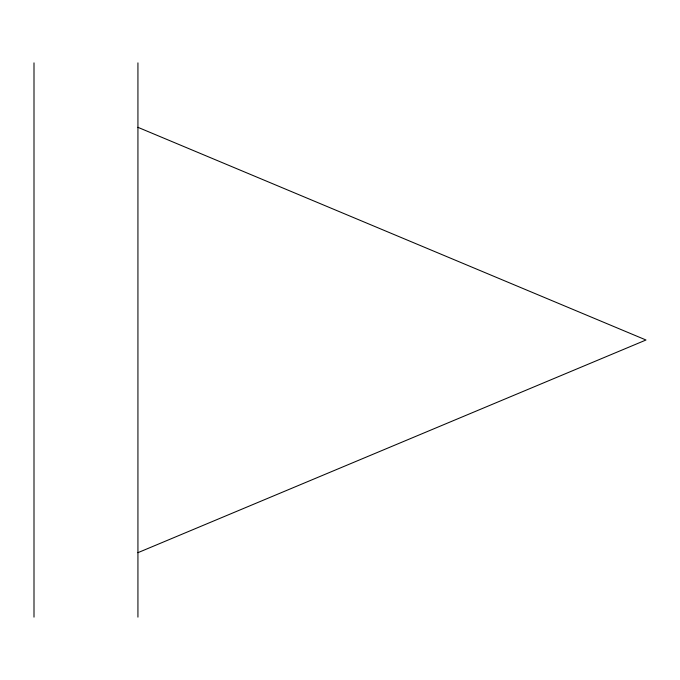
<?xml version="1.0" encoding="UTF-8"?>
<svg xmlns="http://www.w3.org/2000/svg" width="680" height="680" viewBox="0 0 680 680"><rect width="100%" height="100%" fill="white"/><g stroke="black" fill="none" stroke-linecap="round" stroke-linejoin="round"><path stroke-width="1.02" d="M137.93 552.678L646 340L137.93 127.321M137.93 62.866L137.93 617.134M34 62.866L34 617.134"/></g></svg>
